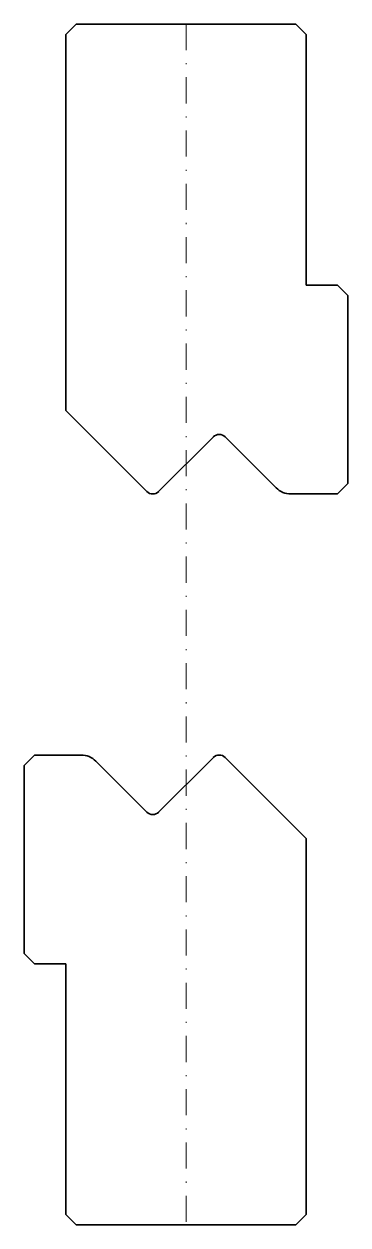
# Model space of a CAD drawing. Header units: millimetres. Extents: x -16 to 16, y 0 to 115.
import ezdxf

# ---------------------------------------------------------------- set-up
doc = ezdxf.new("R2010")
doc.units = ezdxf.units.MM
doc.header["$LTSCALE"] = 5
doc.linetypes.add('AUSGEZOGEN', pattern=[0])
doc.linetypes.add('DASHDOT', pattern=[1, 0.5, -0.25, 0, -0.25])
doc.layers.add('2', color=7, linetype='Continuous')

msp = doc.modelspace()

# ---------------------------------------------------------------- linework, layer by layer
at = {"layer": '2', "color": 7, "linetype": 'AUSGEZOGEN', "lineweight": 35}
for p, q in [((-10.5, 115), (-11.5, 114)), ((10.5, 115), (-10.5, 115)), ((11.5, 114), (10.5, 115)), ((-11.5, 114), (-11.5, 77.99)), ((11.5, 90), (11.5, 114)), ((14.5, 90), (11.5, 90)), ((15.5, 89), (14.5, 90)), ((15.5, 71), (15.5, 89)), ((-11.5, 77.99), (-3.75, 70.23)), ((-2.62, 70.23), (2.62, 75.47)), ((3.75, 75.47), (8.63, 70.59)), ((14.5, 70), (15.5, 71)), ((10.04, 70), (14.5, 70)), ((-14.5, 45), (-15.5, 44)), ((-10.04, 45), (-14.5, 45)), ((-15.5, 44), (-15.5, 26)), ((-3.75, 39.53), (-8.63, 44.41)), ((2.62, 44.77), (-2.62, 39.53)), ((11.5, 37.01), (3.75, 44.77)), ((11.5, 1), (11.5, 37.01)), ((-15.5, 26), (-14.5, 25)), ((-14.5, 25), (-11.5, 25)), ((-11.5, 25), (-11.5, 1)), ((-11.5, 1), (-10.5, 0)), ((-10.5, 0), (10.5, 0)), ((10.5, 0), (11.5, 1))]:
    msp.add_line(p, q, dxfattribs=at)
at = {"layer": '2', "color": 7, "linetype": 'DASHDOT', "lineweight": 18}
msp.add_line((0, 115), (0, 0), dxfattribs=at)
at = {"layer": '2', "color": 7, "linetype": 'AUSGEZOGEN', "lineweight": 35}
for centre, radius, start, end in [((3.18, 74.9), 0.8, 45, 135), ((-3.18, 70.8), 0.8, 225, 315), ((10.04, 72), 2, 225, 270), ((-10.04, 43), 2, 45, 90), ((3.18, 44.2), 0.8, 45, 135), ((-3.18, 40.1), 0.8, 225, 315)]:
    msp.add_arc(centre, radius, start, end, dxfattribs=at)

doc.saveas('drawing.dxf')
